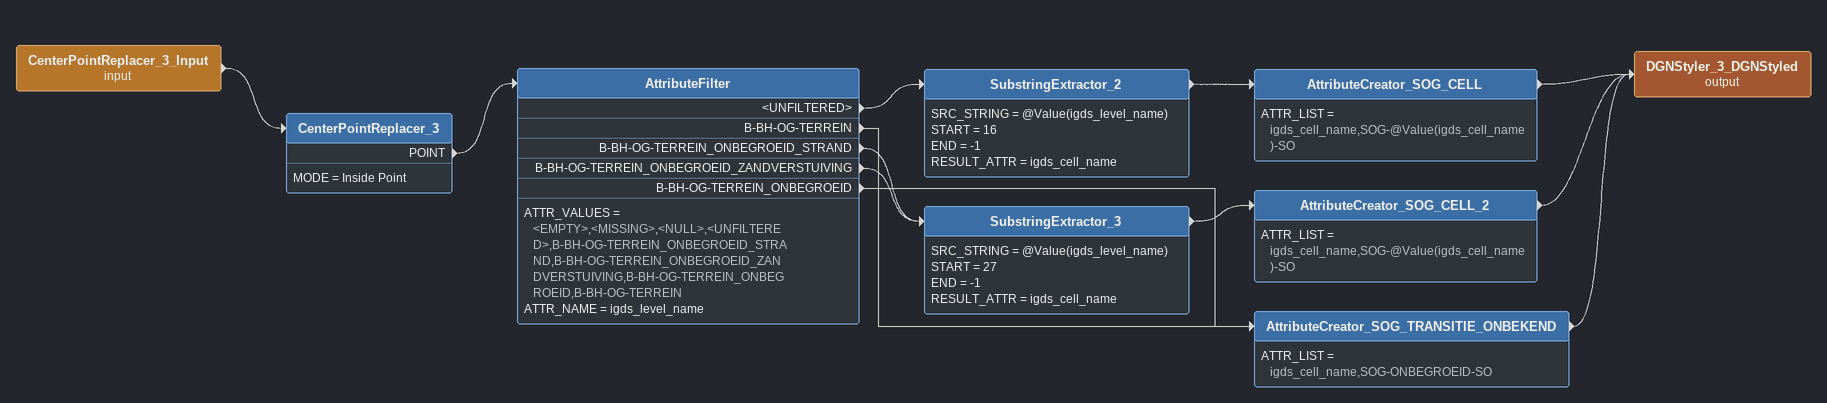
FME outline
CenterPointReplacer_3_Input (input)
    -> CenterPointReplacer_3
CenterPointReplacer_3
    MODE = Inside Point
    POINT -> AttributeFilter
AttributeFilter
    ATTR_VALUES = <EMPTY>,<MISSING>,<NULL>,<UNFILTERED>,B-BH-OG-TERREIN_ONBEGROEID_STRAND,B-BH-OG-TERREIN_ONBEGROEID_ZANDVERSTUIVING,B-BH-OG-TERREIN_ONBEGROEID,B-BH-OG-TERREIN
    ATTR_NAME = igds_level_name
    <UNFILTERED> -> SubstringExtractor_2
    B-BH-OG-TERREIN -> AttributeCreator_SOG_TRANSITIE_ONBEKEND
    B-BH-OG-TERREIN_ONBEGROEID_STRAND -> SubstringExtractor_3
    B-BH-OG-TERREIN_ONBEGROEID_ZANDVERSTUIVING -> SubstringExtractor_3
    B-BH-OG-TERREIN_ONBEGROEID -> AttributeCreator_SOG_TRANSITIE_ONBEKEND
SubstringExtractor_2
    SRC_STRING = @Value(igds_level_name)
    START = 16
    END = -1
    RESULT_ATTR = igds_cell_name
    -> AttributeCreator_SOG_CELL
AttributeCreator_SOG_CELL
    ATTR_LIST = igds_cell_name,SOG-@Value(igds_cell_name)-SO
    -> DGNStyler_3_DGNStyled (output)
SubstringExtractor_3
    SRC_STRING = @Value(igds_level_name)
    START = 27
    END = -1
    RESULT_ATTR = igds_cell_name
    -> AttributeCreator_SOG_CELL_2
AttributeCreator_SOG_CELL_2
    ATTR_LIST = igds_cell_name,SOG-@Value(igds_cell_name)-SO
    -> DGNStyler_3_DGNStyled (output)
AttributeCreator_SOG_TRANSITIE_ONBEKEND
    ATTR_LIST = igds_cell_name,SOG-ONBEGROEID-SO
    -> DGNStyler_3_DGNStyled (output)
DGNStyler_3_DGNStyled (output)
